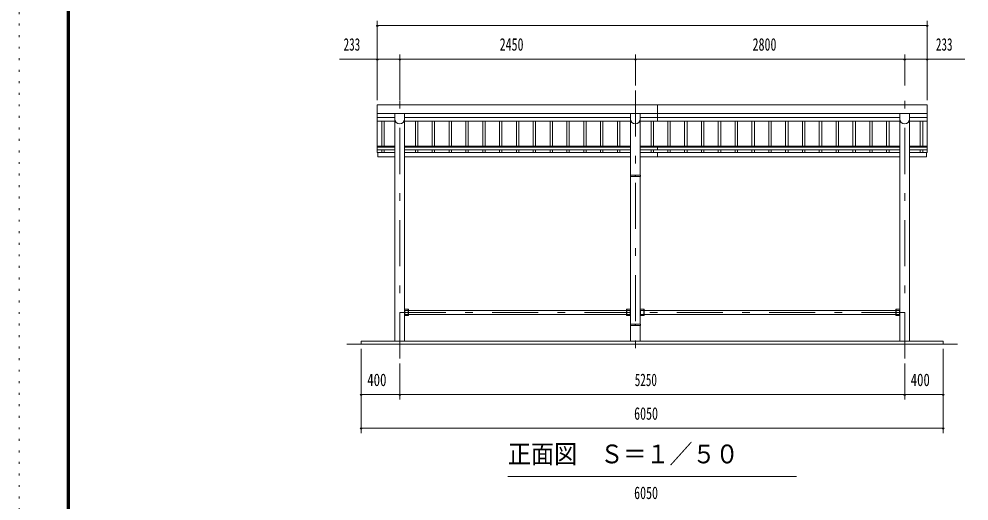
# Model space of a CAD drawing. Units: millimetres, scale not verified, with parts at other scales. Extents: x -25898 to 25908, y -10500 to 10500.
# Drawn here: x -3792 to 6085, y 514 to 5528 of the extents above; entities that cross this region are included whole.
import ezdxf
from ezdxf.enums import TextEntityAlignment as Align

# ---------------------------------------------------------------- set-up
doc = ezdxf.new("R2010")
doc.units = ezdxf.units.MM
doc.header["$LTSCALE"] = 40
doc.linetypes.add('USER3', pattern=[24, 12, -5, 2, -5])
doc.linetypes.add('USER4', pattern=[3, 0.5, -2.5])
for name, color, linetype, lineweight in [('0-2_1-05BOLD', 7, 'Continuous', 18), ('0-3_1-25CENTER', 3, 'USER3', 18), ('0-4_1-45THIN', 4, 'Continuous', 18), ('0-5_1-55DIM', 3, 'Continuous', 18), ('0-C_F-F1PAPER', 5, 'Continuous', 18), ('0-D_F-E_J_ADD', 5, 'USER4', 18)]:
    doc.layers.add(name, color=color, linetype=linetype, lineweight=lineweight)
doc.styles.add('ＭＳ ゴシック', font='')
doc.styles.get('ＭＳ ゴシック').set_extended_font_data('MS Gothic')

msp = doc.modelspace()

# ---------------------------------------------------------------- linework, layer by layer
at = {"layer": '0-2_1-05BOLD'}
for p, q in [((5649.43, 4543.88), (-66.57, 4543.88)), ((2846.43, 4465.72), (2846.43, 4634.67)), ((115.63, 4504.8), (-66.57, 4504.8)), ((-66.57, 4465.72), (115.63, 4465.72)), ((115.63, 2175.67), (115.63, 4543.46)), ((217.23, 4543.46), (217.23, 2175.67)), ((2565.63, 4504.8), (217.23, 4504.8)), ((217.23, 4465.72), (2565.63, 4465.72)), ((2565.63, 3904.27), (2565.63, 4543.46)), ((2667.23, 4543.46), (2667.23, 3904.27)), ((5365.63, 4504.8), (2667.23, 4504.8)), ((2667.23, 4465.72), (5365.63, 4465.72)), ((5365.63, 2175.67), (5365.63, 4543.46)), ((5467.23, 4543.46), (5467.23, 2175.67)), ((5649.43, 4504.8), (5467.23, 4504.8)), ((5467.23, 4465.72), (5649.43, 4465.72)), ((-66.57, 4205.57), (115.63, 4205.57)), ((115.63, 4196.18), (-66.57, 4196.18)), ((-66.57, 4166.55), (115.63, 4166.55)), ((2565.63, 4205.57), (217.23, 4205.57)), ((217.23, 4196.18), (2565.63, 4196.18)), ((2565.63, 4166.55), (217.23, 4166.55)), ((5365.63, 4205.57), (2667.23, 4205.57)), ((2667.23, 4196.18), (5365.63, 4196.18)), ((5365.63, 4166.55), (2667.23, 4166.55)), ((2846.43, 4166.55), (2846.43, 4205.57)), ((5467.23, 4205.57), (5649.43, 4205.57)), ((5649.43, 4196.18), (5467.23, 4196.18)), ((5467.23, 4166.55), (5649.43, 4166.55)), ((115.63, 4139.37), (-66.57, 4139.37)), ((217.23, 4139.37), (2565.63, 4139.37)), ((2565.63, 4094.37), (217.23, 4094.37)), ((2667.23, 4139.37), (5365.63, 4139.37)), ((5365.63, 4094.37), (2667.23, 4094.37)), ((2846.43, 4094.37), (2846.43, 4139.37)), ((2565.63, 2354.27), (2565.63, 3888.27)), ((2613.38, 3904.27), (2613.38, 3888.27)), ((2613.38, 3896.27), (2619.47, 3896.27)), ((2619.47, 3888.27), (2619.47, 3904.27)), ((2667.23, 3888.27), (2667.23, 2354.27)), ((254.03, 2442.67), (254.03, 2508.67)), ((2525.63, 2497.02), (257.23, 2497.02)), ((2525.63, 2508.67), (2525.63, 2442.67)), ((2525.63, 2508.67), (2565.63, 2508.67)), ((2528.83, 2442.67), (2528.83, 2508.67)), ((2704.02, 2442.67), (2704.02, 2508.67)), ((2707.23, 2497.02), (5325.63, 2497.02)), ((5328.83, 2508.67), (5328.83, 2442.67)), ((5328.83, 2497.02), (5363.93, 2497.02)), ((218.93, 2454.32), (254.03, 2454.32)), ((257.23, 2454.32), (2525.63, 2454.32)), ((2525.63, 2442.67), (2565.63, 2442.67)), ((2707.22, 2442.67), (2667.23, 2442.67)), ((2704.02, 2454.32), (2668.93, 2454.32)), ((5325.63, 2454.32), (2707.23, 2454.32)), ((2565.63, 2175.67), (2565.63, 2338.27)), ((2613.38, 2338.27), (2613.38, 2354.27)), ((2613.38, 2346.27), (2619.47, 2346.27)), ((2619.47, 2354.27), (2619.47, 2338.27)), ((2667.23, 2338.27), (2667.23, 2175.67)), ((5816.43, 2145.67), (5816.43, 2175.67)), ((-383.57, 2145.67), (5966.43, 2145.67))]:
    msp.add_line(p, q, dxfattribs=at)
for points in [[(-66.57, 4139.37), (-66.57, 4634.67), (5649.43, 4634.67), (5649.43, 4139.37), (5467.23, 4139.37)], [(115.63, 4094.37), (-61.57, 4094.37), (-61.57, 4139.37)], [(5644.43, 4139.37), (5644.43, 4094.37), (5467.23, 4094.37)], [(217.23, 2508.67), (257.23, 2508.67), (257.23, 2442.67), (217.23, 2442.67)], [(254.03, 2497.02), (218.93, 2497.02), (218.93, 2454.32)], [(2528.83, 2454.32), (2563.93, 2454.32), (2563.93, 2497.02), (2528.83, 2497.02)], [(2667.23, 2508.67), (2707.23, 2508.67), (2707.23, 2442.67)], [(2668.93, 2454.32), (2668.93, 2497.02), (2704.02, 2497.02)], [(5365.63, 2442.67), (5325.63, 2442.67), (5325.63, 2508.67), (5365.63, 2508.67)], [(5363.93, 2497.02), (5363.93, 2454.32), (5328.83, 2454.32)], [(5816.43, 2175.67), (-233.57, 2175.67), (-233.57, 2145.67)]]:
    msp.add_lwpolyline(points, dxfattribs=at)
for points in [[(2668.83, 3904.27), (2668.83, 3888.27), (2564.03, 3888.27), (2564.03, 3904.27)], [(2668.83, 2354.27), (2564.03, 2354.27), (2564.03, 2338.27), (2668.83, 2338.27)]]:
    msp.add_lwpolyline(points, close=True, dxfattribs=at)
for centre in [(166.43, 4488.48), (2616.43, 4488.48), (5416.43, 4488.48)]:
    msp.add_arc(centre, 50.8, 180, 0, dxfattribs=at)
at = {"layer": '0-3_1-25CENTER'}
for p, q in [((166.43, 1995.67), (166.43, 4784.67)), ((2616.43, 4784.67), (2616.43, 1995.67)), ((5416.43, 1995.67), (5416.43, 4784.67)), ((166.43, 2475.67), (5416.43, 2475.67))]:
    msp.add_line(p, q, dxfattribs=at)
at = {"layer": '0-4_1-45THIN'}
for p, q in [((-21.07, 4465.72), (-21.07, 4205.57)), ((3.93, 4205.57), (3.93, 4465.72)), ((328.93, 4205.57), (328.93, 4465.72)), ((353.93, 4465.72), (353.93, 4205.57)), ((503.93, 4465.72), (503.93, 4205.57)), ((528.93, 4205.57), (528.93, 4465.72)), ((678.93, 4205.57), (678.93, 4465.72)), ((703.93, 4465.72), (703.93, 4205.57)), ((853.93, 4465.72), (853.93, 4205.57)), ((878.93, 4205.57), (878.93, 4465.72)), ((1028.93, 4205.57), (1028.93, 4465.72)), ((1053.93, 4465.72), (1053.93, 4205.57)), ((1203.93, 4465.72), (1203.93, 4205.57)), ((1228.93, 4205.57), (1228.93, 4465.72)), ((1378.93, 4205.57), (1378.93, 4465.72)), ((1403.93, 4465.72), (1403.93, 4205.57)), ((1553.93, 4465.72), (1553.93, 4205.57)), ((1578.93, 4205.57), (1578.93, 4465.72)), ((1728.93, 4205.57), (1728.93, 4465.72)), ((1753.93, 4465.72), (1753.93, 4205.57)), ((1903.93, 4465.72), (1903.93, 4205.57)), ((1928.93, 4205.57), (1928.93, 4465.72)), ((2078.93, 4205.57), (2078.93, 4465.72)), ((2103.93, 4465.72), (2103.93, 4205.57)), ((2253.93, 4465.72), (2253.93, 4205.57)), ((2278.93, 4205.57), (2278.93, 4465.72)), ((2428.93, 4205.57), (2428.93, 4465.72)), ((2453.93, 4465.72), (2453.93, 4205.57)), ((2778.93, 4465.72), (2778.93, 4205.57)), ((2803.93, 4205.57), (2803.93, 4465.72)), ((2953.93, 4205.57), (2953.93, 4465.72)), ((2978.93, 4465.72), (2978.93, 4205.57)), ((3128.93, 4465.72), (3128.93, 4205.57)), ((3153.93, 4205.57), (3153.93, 4465.72)), ((3303.93, 4205.57), (3303.93, 4465.72)), ((3328.93, 4465.72), (3328.93, 4205.57)), ((3478.93, 4465.72), (3478.93, 4205.57)), ((3503.93, 4205.57), (3503.93, 4465.72)), ((3653.93, 4205.57), (3653.93, 4465.72)), ((3678.93, 4465.72), (3678.93, 4205.57)), ((3828.93, 4465.72), (3828.93, 4205.57)), ((3853.93, 4205.57), (3853.93, 4465.72)), ((4003.93, 4205.57), (4003.93, 4465.72)), ((4028.93, 4465.72), (4028.93, 4205.57)), ((4178.93, 4465.72), (4178.93, 4205.57)), ((4203.93, 4205.57), (4203.93, 4465.72)), ((4353.93, 4205.57), (4353.93, 4465.72)), ((4378.93, 4465.72), (4378.93, 4205.57)), ((4528.93, 4465.72), (4528.93, 4205.57)), ((4553.93, 4205.57), (4553.93, 4465.72)), ((4703.93, 4205.57), (4703.93, 4465.72)), ((4728.93, 4465.72), (4728.93, 4205.57)), ((4878.93, 4465.72), (4878.93, 4205.57)), ((4903.93, 4205.57), (4903.93, 4465.72)), ((5053.93, 4205.57), (5053.93, 4465.72)), ((5078.93, 4465.72), (5078.93, 4205.57)), ((5228.93, 4465.72), (5228.93, 4205.57)), ((5253.93, 4205.57), (5253.93, 4465.72)), ((5578.93, 4205.57), (5578.93, 4465.72)), ((5603.93, 4465.72), (5603.93, 4205.57)), ((-21.07, 4166.55), (-21.07, 4139.37)), ((3.93, 4139.37), (3.93, 4166.55)), ((328.93, 4139.37), (328.93, 4166.55)), ((353.93, 4166.55), (353.93, 4139.37)), ((503.93, 4166.55), (503.93, 4139.37)), ((528.93, 4139.37), (528.93, 4166.55)), ((678.93, 4139.37), (678.93, 4166.55)), ((703.93, 4166.55), (703.93, 4139.37)), ((853.93, 4166.55), (853.93, 4139.37)), ((878.93, 4139.37), (878.93, 4166.55)), ((1028.93, 4139.37), (1028.93, 4166.55)), ((1053.93, 4166.55), (1053.93, 4139.37)), ((1203.93, 4166.55), (1203.93, 4139.37)), ((1228.93, 4139.37), (1228.93, 4166.55)), ((1378.93, 4139.37), (1378.93, 4166.55)), ((1403.93, 4166.55), (1403.93, 4139.37)), ((1553.93, 4166.55), (1553.93, 4139.37)), ((1578.93, 4139.37), (1578.93, 4166.55)), ((1728.93, 4139.37), (1728.93, 4166.55)), ((1753.93, 4166.55), (1753.93, 4139.37)), ((1903.93, 4166.55), (1903.93, 4139.37)), ((1928.93, 4139.37), (1928.93, 4166.55)), ((2078.93, 4139.37), (2078.93, 4166.55)), ((2103.93, 4166.55), (2103.93, 4139.37)), ((2253.93, 4166.55), (2253.93, 4139.37)), ((2278.93, 4139.37), (2278.93, 4166.55)), ((2428.93, 4139.37), (2428.93, 4166.55)), ((2453.93, 4166.55), (2453.93, 4139.37)), ((2778.93, 4166.55), (2778.93, 4139.37)), ((2803.93, 4139.37), (2803.93, 4166.55)), ((2953.93, 4139.37), (2953.93, 4166.55)), ((2978.93, 4166.55), (2978.93, 4139.37)), ((3128.93, 4166.55), (3128.93, 4139.37)), ((3153.93, 4139.37), (3153.93, 4166.55)), ((3303.93, 4139.37), (3303.93, 4166.55)), ((3328.93, 4166.55), (3328.93, 4139.37)), ((3478.93, 4166.55), (3478.93, 4139.37)), ((3503.93, 4139.37), (3503.93, 4166.55)), ((3653.93, 4139.37), (3653.93, 4166.55)), ((3678.93, 4166.55), (3678.93, 4139.37)), ((3828.93, 4166.55), (3828.93, 4139.37)), ((3853.93, 4139.37), (3853.93, 4166.55)), ((4003.93, 4139.37), (4003.93, 4166.55)), ((4028.93, 4166.55), (4028.93, 4139.37)), ((4178.93, 4166.55), (4178.93, 4139.37)), ((4203.93, 4139.37), (4203.93, 4166.55)), ((4353.93, 4139.37), (4353.93, 4166.55)), ((4378.93, 4166.55), (4378.93, 4139.37)), ((4528.93, 4166.55), (4528.93, 4139.37)), ((4553.93, 4139.37), (4553.93, 4166.55)), ((4703.93, 4139.37), (4703.93, 4166.55)), ((4728.93, 4166.55), (4728.93, 4139.37)), ((4878.93, 4166.55), (4878.93, 4139.37)), ((4903.93, 4139.37), (4903.93, 4166.55)), ((5053.93, 4139.37), (5053.93, 4166.55)), ((5078.93, 4166.55), (5078.93, 4139.37)), ((5228.93, 4166.55), (5228.93, 4139.37)), ((5253.93, 4139.37), (5253.93, 4166.55)), ((5578.93, 4139.37), (5578.93, 4166.55)), ((5603.93, 4166.55), (5603.93, 4139.37))]:
    msp.add_line(p, q, dxfattribs=at)
at = {"layer": '0-5_1-55DIM'}
for p, q in [((-56.57, 5459.67), (-76.57, 5459.67)), ((-66.57, 5509.67), (-66.57, 4684.67)), ((-66.57, 5459.67), (5649.43, 5459.67)), ((5659.43, 5459.67), (5639.43, 5459.67)), ((5649.43, 5509.67), (5649.43, 4684.67)), ((166.43, 4684.67), (166.43, 5159.67)), ((2616.43, 5159.67), (2616.43, 4834.67)), ((5416.43, 4834.67), (5416.43, 5159.67)), ((-66.57, 5109.67), (-459.07, 5109.67)), ((-56.57, 5109.67), (-76.57, 5109.67)), ((-66.57, 5109.67), (166.43, 5109.67)), ((176.43, 5109.67), (156.43, 5109.67)), ((166.43, 5109.67), (2616.43, 5109.67)), ((2626.43, 5109.67), (2606.43, 5109.67)), ((2616.43, 5109.67), (5416.43, 5109.67)), ((5426.43, 5109.67), (5406.43, 5109.67)), ((5416.43, 5109.67), (5649.43, 5109.67)), ((5659.43, 5109.67), (5639.43, 5109.67)), ((5649.43, 5109.67), (6041.93, 5109.67)), ((-233.57, 1220.67), (-233.57, 2095.67)), ((5816.43, 2095.67), (5816.43, 1220.67)), ((166.43, 1945.67), (166.43, 1570.67)), ((5416.43, 1570.67), (5416.43, 1945.67)), ((-223.57, 1620.67), (-243.57, 1620.67)), ((-233.57, 1620.67), (166.43, 1620.67)), ((176.43, 1620.67), (156.43, 1620.67)), ((166.43, 1620.67), (5416.43, 1620.67)), ((5426.43, 1620.67), (5406.43, 1620.67)), ((5416.43, 1620.67), (5816.43, 1620.67)), ((5826.43, 1620.67), (5806.43, 1620.67)), ((-223.57, 1270.67), (-243.57, 1270.67)), ((-233.57, 1270.67), (5816.43, 1270.67)), ((5826.43, 1270.67), (5806.43, 1270.67)), ((4291.43, 770.67), (1291.43, 770.67))]:
    msp.add_line(p, q, dxfattribs=at)
for centre in [(-66.57, 5459.67), (5649.43, 5459.67), (-66.57, 5109.67), (166.43, 5109.67), (2616.43, 5109.67), (5416.43, 5109.67), (5649.43, 5109.67), (-233.57, 1620.67), (166.43, 1620.67), (5416.43, 1620.67), (5816.43, 1620.67), (-233.57, 1270.67), (5816.43, 1270.67)]:
    msp.add_arc(centre, 10, 180, 0, dxfattribs=at)
at = {"layer": '0-C_F-F1PAPER'}
for points in [[(25407.78, -10000), (-3292.22, -10000), (-3292.22, 10100), (25407.78, 10100)], [(25405.28, -9997.5), (-3289.72, -9997.5), (-3289.72, 10097.5), (25405.28, 10097.5)], [(25402.78, -9995), (25402.78, 10095), (-3287.22, 10095), (-3287.22, -9995)], [(25400.28, -9992.5), (-3284.72, -9992.5), (-3284.72, 10092.5), (25400.28, 10092.5)], [(25397.78, -9990), (25397.78, 10090), (-3282.22, 10090), (-3282.22, -9990)], [(25395.28, -9987.5), (-3279.72, -9987.5), (-3279.72, 10087.5), (25395.28, 10087.5)], [(25392.78, -9985), (25392.78, 10085), (-3277.22, 10085), (-3277.22, -9985)], [(25390.28, -9982.5), (-3274.72, -9982.5), (-3274.72, 10082.5), (25390.28, 10082.5)], [(25387.78, -9980), (-3272.22, -9980), (-3272.22, 10080), (25387.78, 10080)], [(25385.28, -9977.5), (-3269.72, -9977.5), (-3269.72, 10077.5), (25385.28, 10077.5)], [(25382.78, -9975), (25382.78, 10075), (-3267.22, 10075), (-3267.22, -9975)]]:
    msp.add_lwpolyline(points, close=True, dxfattribs=at)
at = {"layer": '0-D_F-E_J_ADD'}
msp.add_lwpolyline([(25907.78, -10500), (-3792.22, -10500), (-3792.22, 10500), (25907.78, 10500)], close=True, dxfattribs=at)

# ---------------------------------------------------------------- texts
at = {"layer": '0-5_1-55DIM', "color": 7, "style": 'ＭＳ ゴシック'}
for s, height, width, p in [('233', 130.2, 0.65, (-417.25, 5159.67)), ('2450', 130.2, 0.7, (1205.42, 5159.67)), ('2800', 130.2, 0.7, (3835.16, 5159.67)), ('233', 130.2, 0.65, (5741.26, 5159.67)), ('400', 130.2, 0.75, (-171.2, 1670.67)), ('5250', 130.2, 0.65, (2610.08, 1670.67)), ('400', 130.2, 0.75, (5478.8, 1670.67)), ('6050', 130.2, 0.7, (2603.64, 1320.67)), ('正面図\u3000Ｓ＝１／５０', 195.4, 0.9, (1291.43, 847.31)), ('6050', 130.2, 0.7, (2603.64, 495.67))]:
    msp.add_text(s, height=height, dxfattribs=dict(at, width=width)).set_placement(p, align=Align.BOTTOM_LEFT)

doc.saveas('drawing.dxf')
